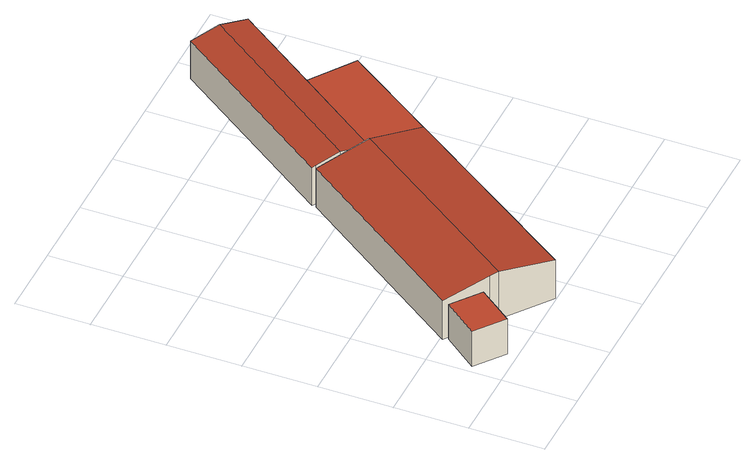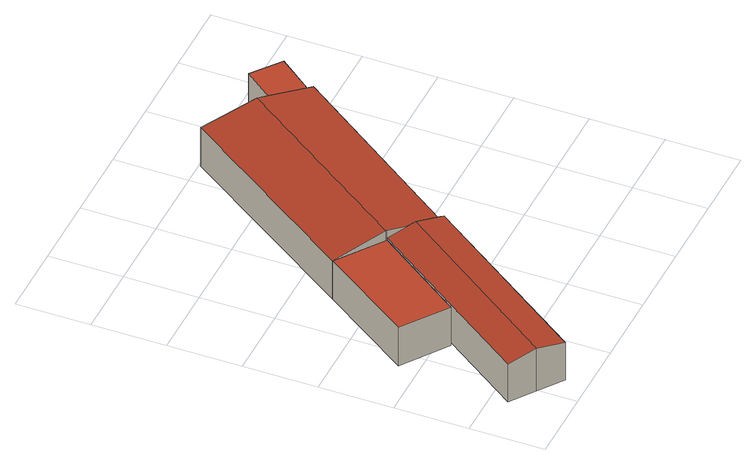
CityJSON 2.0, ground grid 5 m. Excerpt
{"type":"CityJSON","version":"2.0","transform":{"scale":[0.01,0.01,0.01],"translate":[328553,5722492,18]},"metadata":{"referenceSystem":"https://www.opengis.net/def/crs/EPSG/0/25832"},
"CityObjects":{
"building1":{"type":"Building","attributes":{"Geometrietyp2DReferenz":"3000","Gemeindeschluessel":"05170004","function":"31001_2520","roofType":"1000","measuredHeight":2.74},"geometry":[{"type":"Solid","lod":"2","boundaries":[[[[0,1,2,3]],[[4,5,1,0]],[[6,7,5,4]],[[3,2,7,6]],[[4,0,3,6]],[[1,5,7,2]]]],"semantics":{"surfaces":[{"type":"WallSurface"},{"type":"RoofSurface"},{"type":"GroundSurface"}],"values":[[0,0,0,0,1,2]]}}]},
"building2":{"type":"Building","attributes":{"Gemeindeschluessel":"05170004","Geometrietyp2DReferenz":"3000","function":"31001_1310"},"children":["building2-1","building2-2"]},
"building2-1":{"type":"BuildingPart","attributes":{"roofType":"3100","measuredHeight":3.75},"parents":["building2"],"geometry":[{"type":"MultiSurface","lod":"2","boundaries":[[[8,9,10,11]],[[12,13,9,8]],[[14,15,13,12]],[[16,17,15,14]],[[18,19,17,16]],[[20,21,19,18]],[[11,10,22,23]],[[11,23,20,8]],[[18,16,14,12,8,20]],[[9,13,15,17,19,21,22,10]],[[20,23,24,25]],[[25,24,22,21]]],"semantics":{"surfaces":[{"type":"WallSurface"},{"type":"RoofSurface"},{"type":"GroundSurface"},{"type":"ClosureSurface"}],"values":[0,0,0,0,0,0,0,1,1,2,0,3]}}]},
"building2-2":{"type":"BuildingPart","attributes":{"roofType":"1000","measuredHeight":3},"parents":["building2"],"geometry":[{"type":"MultiSurface","lod":"2","boundaries":[[[26,27,19,28]],[[29,30,27,26]],[[24,22,30,29]],[[29,26,28,24]],[[27,30,22,19]],[[25,28,19,21]],[[24,25,21,22]]],"semantics":{"surfaces":[{"type":"WallSurface"},{"type":"RoofSurface"},{"type":"GroundSurface"},{"type":"ClosureSurface"}],"values":[0,0,0,1,2,0,3]}}]},
"building3":{"type":"Building","attributes":{"Geometrietyp2DReferenz":"3000","Gemeindeschluessel":"05170004","function":"31001_2723","roofType":"3100","measuredHeight":3.37},"geometry":[{"type":"Solid","lod":"2","boundaries":[[[[31,32,33,34]],[[35,36,32,31]],[[37,38,36,35]],[[39,40,38,37]],[[41,42,40,39]],[[43,44,42,41]],[[45,46,44,43]],[[34,33,46,45]],[[34,45,43,41,31]],[[39,37,35,31,41]],[[32,36,38,40,42,44,46,33]]]],"semantics":{"surfaces":[{"type":"WallSurface"},{"type":"RoofSurface"},{"type":"GroundSurface"}],"values":[[0,0,0,0,0,0,0,0,1,1,2]]}}]}
},
"vertices":[
[418,302,330],[418,302,56],[225,450,56],[225,450,330],[236,65,330],[236,65,56],[43,214,330],[43,214,56],
[531,248,423],[531,248,48],[847,12,48],[847,12,350],[481,286,411],[481,286,48],[215,485,350],[215,485,48],[1075,1690,350],[1075,1690,48],[1382,1471,422],[1382,1471,48],[1386,1468,423],[1386,1468,48],[1696,1247,48],[1696,1247,350],[1696,1247,348],[1386,1468,348],
[1817,2082,348],[1817,2082,48],[1382,1471,348],[2121,1866,348],[2121,1866,48],
[1217,1589,407],[1217,1589,71],[1382,1471,71],[1382,1471,366],[1075,1690,372],[1075,1690,71],[1052,1707,366],[1052,1707,71],[1872,2861,366],[1872,2861,71],[2037,2742,407],[2037,2742,71],[2202,2624,366],[2202,2624,71],[1817,2082,366],[1817,2082,71]
]}
